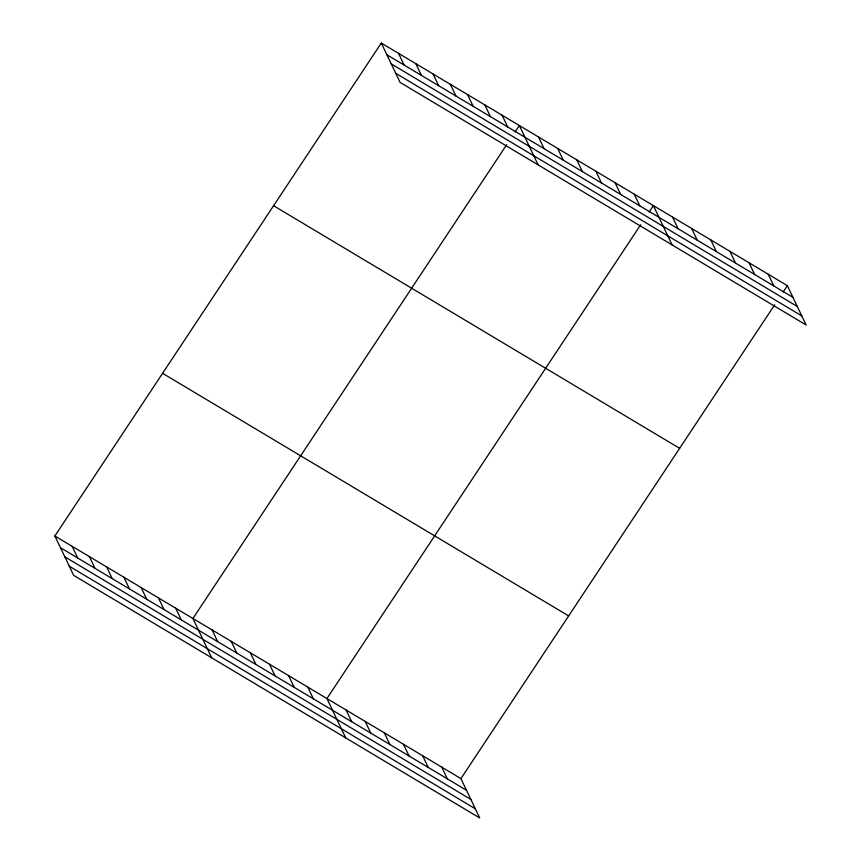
<?xml version="1.0" encoding="UTF-8"?>
<svg xmlns="http://www.w3.org/2000/svg" width="861" height="861" viewBox="0 0 861 861"><rect width="100%" height="100%" fill="white"/><g stroke="black" fill="none" stroke-linecap="round" stroke-linejoin="round"><path stroke-width="1.29" d="M54.867 535.994L460.926 778.602L479.695 817.95L73.637 575.342L54.867 535.994L381.305 43.05L787.363 285.658L806.133 325.006L400.074 82.398L381.305 43.05M506.688 144.68L192.929 618.478L211.698 657.826M515.136 131.916L519.366 125.534L538.136 164.892M640.692 224.732L326.932 698.54L345.702 737.888M649.14 211.978L653.359 205.596L672.129 244.954M460.926 778.602L774.685 304.794M783.133 292.04L787.363 285.658M386.89 54.76L792.938 297.368M391.238 63.875L797.297 306.494M395.726 73.282L801.774 315.89M273.583 205.725L679.63 448.333M162.6 373.319L568.647 615.927M60.453 547.693L466.511 790.301M64.812 556.819L470.859 799.428M69.289 566.215L475.347 808.823M768.216 274.218L773.802 285.927M749.07 262.788L754.656 274.498M729.934 251.347L735.509 263.057M710.788 239.907L716.374 251.616M691.641 228.477L697.227 240.176M672.506 217.037L678.091 228.746M634.223 194.166L639.798 205.865M615.077 182.726L620.663 194.435M595.93 171.285L601.516 182.995M576.795 159.845L582.37 171.554M557.648 148.415L563.234 160.124M538.502 136.974L544.087 148.684M502.103 115.223L507.689 126.933M484.851 104.913L490.436 116.622M467.588 94.602L473.173 106.312M450.335 84.292L455.921 96.001M433.072 73.981L438.658 85.691M415.82 63.671L421.406 75.381M398.568 53.36L404.143 65.07M441.779 767.162L447.365 778.871M422.643 755.721L428.229 767.431M403.497 744.291L409.083 755.99M384.35 732.851L389.936 744.561M365.215 721.41L370.8 733.12M346.068 709.97L351.654 721.679M307.786 687.1L313.372 698.809M288.639 675.659L294.225 687.369M269.504 664.229L275.089 675.928M250.357 652.789L255.943 664.498M231.211 641.348L236.797 653.058M212.075 629.918L217.661 641.617M175.676 608.167L181.262 619.877M158.413 597.857L163.999 609.566M141.161 587.546L146.747 599.256M123.898 577.236L129.484 588.935M106.646 566.925L112.231 578.624M89.383 556.615L94.968 568.314M72.13 546.304L77.716 558.003"/></g></svg>
